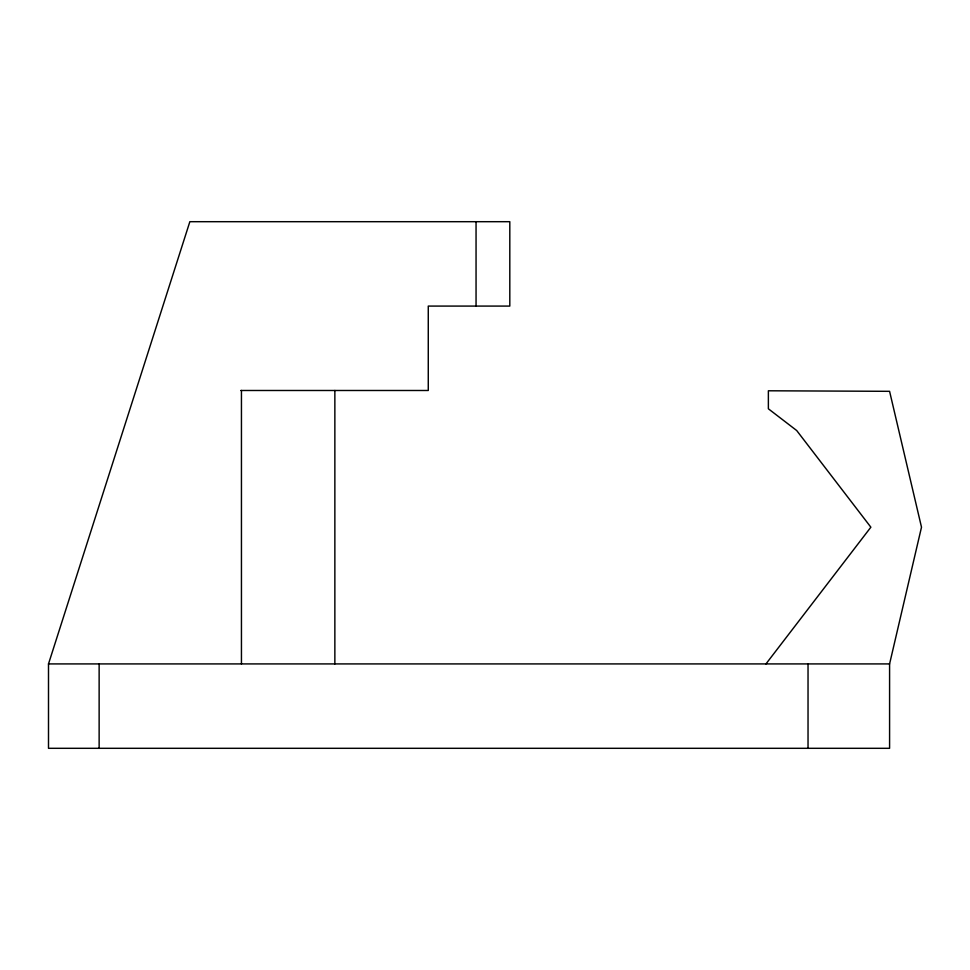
<?xml version="1.0" encoding="UTF-8"?>
<svg xmlns="http://www.w3.org/2000/svg" width="970" height="970" viewBox="0 0 970 970"><rect width="100%" height="100%" fill="white"/><g stroke="black" fill="none" stroke-linecap="round" stroke-linejoin="round"><path stroke-width="1.45" d="M240.778 390.486L428.267 390.486L428.267 306.083L509.808 306.083L509.808 221.694L189.853 221.694L48.5 663.916L48.5 748.306L889.587 748.306L889.587 663.916L921.5 527.195L889.587 391.322L768.373 390.789L768.373 408.794L796.685 430.522L870.866 527.195L765.961 663.916M48.5 663.916L889.587 663.916M808.034 663.916L808.034 748.306M476.052 221.694L476.052 306.083M334.856 390.486L334.856 663.916M241.445 390.486L241.445 663.916M99.134 663.916L99.134 748.306"/></g></svg>
